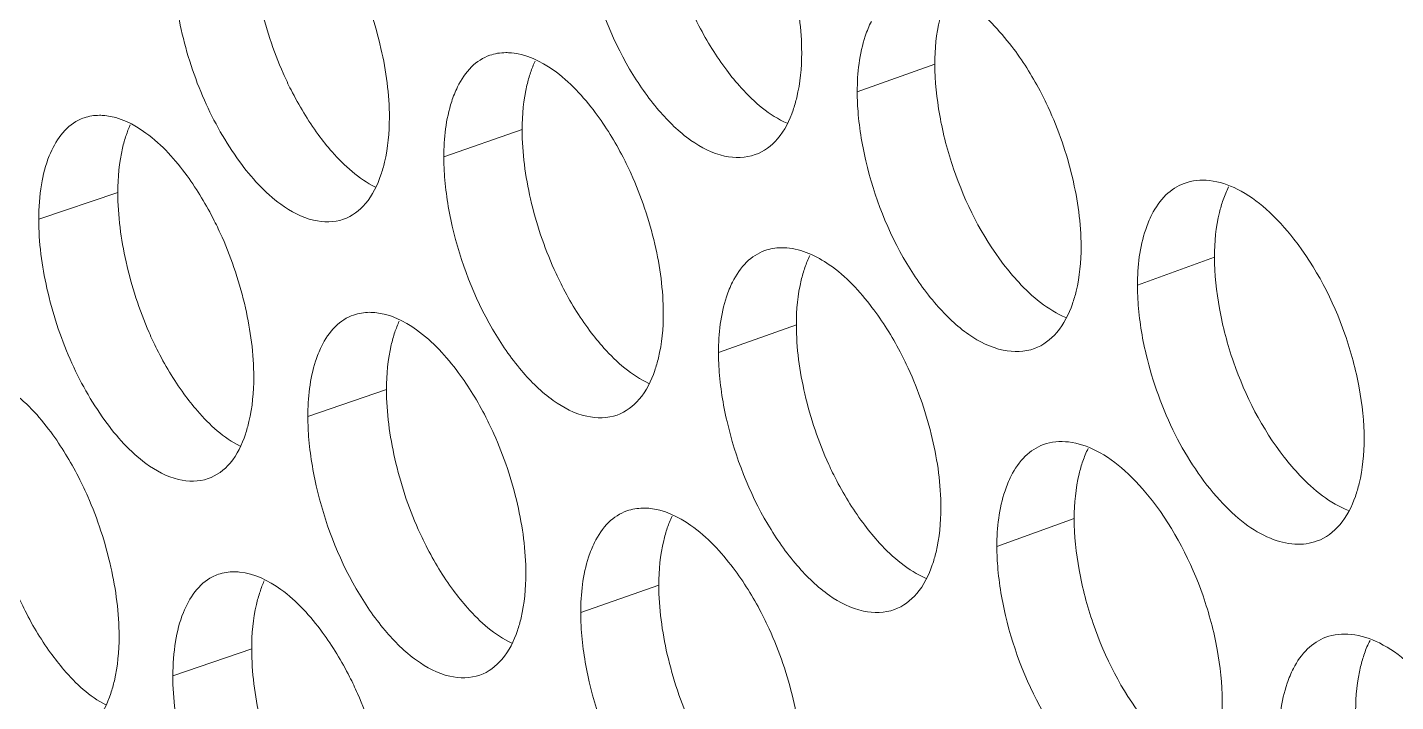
# Model space of a CAD drawing. Header units: millimetres. Extents: x 1177 to 4147, y 93 to 2194.
# Drawn here: x 2514.23 to 2529.28, y 1062.23 to 1069.65 of the extents above; entities that cross this region are included whole.
import ezdxf

# ---------------------------------------------------------------- set-up
doc = ezdxf.new("R2010")
doc.units = ezdxf.units.MM
doc.header["$LTSCALE"] = 0.1
doc.layers.get('0').update_dxf_attribs({"lineweight": 13})
doc.layers.add('标注', color=251, linetype='Continuous', lineweight=9)

# ---------------------------------------------------------------- blocks, each defined once
blk = doc.blocks.new('02')
at = {"layer": '标注'}
for p, q in [((4375.148, 1118.768), (4373.928, 1118.332)), ((4368.662, 1117.736), (4367.431, 1117.307)), ((4362.307, 1116.748), (4361.064, 1116.329)), ((4379.543, 1115.733), (4378.332, 1115.29)), ((4372.971, 1114.669), (4371.748, 1114.235)), ((4366.53, 1113.651), (4365.294, 1113.226)), ((4377.338, 1111.623), (4376.123, 1111.183)), ((4370.81, 1110.575), (4369.582, 1110.144)), ((4364.411, 1109.572), (4363.172, 1109.15))]:
    blk.add_line(p, q, dxfattribs=at)
for centre, radius, start, end in [((4362.005, 1117.252), 0.708, 108.7111, 116.4326), ((4364.121, 1110.066), 0.718, 108.8885, 116.9547)]:
    blk.add_arc(centre, radius, start, end, dxfattribs=at)
for points, knots in [([(4373.055, 1118.942), (4373.055, 1119.308), (4372.949, 1120.062), (4372.706, 1120.782), (4372.544, 1121.137)], [0, 0, 0, 0, 0.483934, 1, 1, 1, 1]), ([(4364.411, 1120.822), (4364.411, 1120.456), (4364.514, 1119.701), (4364.749, 1118.978), (4364.907, 1118.622)], [0, 0, 0, 0, 0.484224, 1, 1, 1, 1]), ([(4363.172, 1120.4), (4363.172, 1120.034), (4363.275, 1119.278), (4363.626, 1118.202), (4364.153, 1117.264), (4364.616, 1116.746), (4364.869, 1116.562)], [0, 0, 0, 0, 0.254475, 0.525644, 0.782923, 1, 1, 1, 1]), ([(4369.716, 1120.305), (4369.845, 1119.741), (4370.155, 1118.936), (4370.769, 1118.052), (4371.126, 1117.701), (4371.314, 1117.568)], [0, 0, 0, 0, 0.53889, 0.786432, 1, 1, 1, 1]), ([(4366.575, 1117.924), (4366.575, 1118.29), (4366.471, 1119.045), (4366.233, 1119.766), (4366.074, 1120.122)], [0, 0, 0, 0, 0.484049, 1, 1, 1, 1]), ([(4376.356, 1119.045), (4376.161, 1119.298), (4375.776, 1119.716), (4375.235, 1119.962), (4374.992, 1119.977)], [0, 0, 0, 0, 0.568444, 1, 1, 1, 1]), ([(4371.315, 1119.628), (4371.355, 1119.541), (4371.516, 1119.207), (4371.712, 1118.889), (4371.877, 1118.67)], [0, 0, 0, 0, 0.259253, 1, 1, 1, 1]), ([(4375.283, 1119.669), (4375.26, 1119.603), (4375.176, 1119.31), (4375.148, 1119.003), (4375.148, 1118.768)], [0, 0, 0, 0, 0.227846, 1, 1, 1, 1]), ([(4374.15, 1119.438), (4374.113, 1119.364), (4373.971, 1119.012), (4373.928, 1118.626), (4373.928, 1118.332)], [0, 0, 0, 0, 0.220347, 1, 1, 1, 1]), ([(4368.153, 1118.905), (4368.046, 1118.868), (4367.837, 1118.73), (4367.703, 1118.523), (4367.646, 1118.408)], [0, 0, 0, 0, 0.467496, 1, 1, 1, 1]), ([(4368.492, 1118.944), (4368.463, 1118.946), (4368.349, 1118.951), (4368.233, 1118.933), (4368.153, 1118.905)], [0, 0, 0, 0, 0.258663, 1, 1, 1, 1]), ([(4369.811, 1118.004), (4369.623, 1118.254), (4369.252, 1118.669), (4368.729, 1118.923), (4368.492, 1118.944)], [0, 0, 0, 0, 0.569371, 1, 1, 1, 1]), ([(4372.92, 1118.043), (4372.943, 1118.108), (4373.026, 1118.401), (4373.055, 1118.708), (4373.055, 1118.942)], [0, 0, 0, 0, 0.227782, 1, 1, 1, 1]), ([(4376.929, 1118.089), (4376.889, 1118.176), (4376.724, 1118.509), (4376.524, 1118.826), (4376.356, 1119.045)], [0, 0, 0, 0, 0.258962, 1, 1, 1, 1]), ([(4371.877, 1118.67), (4371.949, 1118.574), (4372.216, 1118.248), (4372.548, 1117.96), (4372.825, 1117.836)], [0, 0, 0, 0, 0.283932, 1, 1, 1, 1]), ([(4375.148, 1118.768), (4375.148, 1118.498), (4375.207, 1117.937), (4375.492, 1116.847), (4375.886, 1116.067), (4376.229, 1115.618)], [0, 0, 0, 0, 0.240361, 0.498273, 1, 1, 1, 1]), ([(4364.907, 1118.622), (4364.945, 1118.534), (4365.103, 1118.2), (4365.295, 1117.881), (4365.457, 1117.66)], [0, 0, 0, 0, 0.259522, 1, 1, 1, 1]), ([(4368.795, 1118.635), (4368.772, 1118.57), (4368.69, 1118.277), (4368.662, 1117.97), (4368.662, 1117.736)], [0, 0, 0, 0, 0.227421, 1, 1, 1, 1]), ([(4367.646, 1118.408), (4367.61, 1118.334), (4367.472, 1117.983), (4367.431, 1117.6), (4367.431, 1117.307)], [0, 0, 0, 0, 0.219864, 1, 1, 1, 1]), ([(4373.928, 1118.332), (4373.928, 1118.245), (4373.941, 1117.879), (4374, 1117.515), (4374.063, 1117.244)], [0, 0, 0, 0, 0.237593, 1, 1, 1, 1]), ([(4370.373, 1117.043), (4370.333, 1117.131), (4370.172, 1117.465), (4369.976, 1117.783), (4369.811, 1118.004)], [0, 0, 0, 0, 0.259231, 1, 1, 1, 1]), ([(4372.326, 1117.343), (4372.461, 1117.391), (4372.725, 1117.591), (4372.864, 1117.882), (4372.92, 1118.043)], [0, 0, 0, 0, 0.455957, 1, 1, 1, 1]), ([(4377.446, 1115.897), (4377.446, 1116.262), (4377.339, 1117.016), (4377.093, 1117.735), (4376.929, 1118.089)], [0, 0, 0, 0, 0.483858, 1, 1, 1, 1]), ([(4361.689, 1117.886), (4361.473, 1117.779), (4361.227, 1117.409), (4361.089, 1116.851), (4361.064, 1116.51), (4361.064, 1116.329)], [0, 0, 0, 0, 0.41671, 0.687379, 1, 1, 1, 1]), ([(4362.104, 1117.957), (4362.076, 1117.96), (4361.966, 1117.966), (4361.855, 1117.949), (4361.778, 1117.923)], [0, 0, 0, 0, 0.258751, 1, 1, 1, 1]), ([(4363.396, 1117.008), (4363.212, 1117.26), (4362.851, 1117.674), (4362.336, 1117.935), (4362.104, 1117.957)], [0, 0, 0, 0, 0.571465, 1, 1, 1, 1]), ([(4366.443, 1117.026), (4366.465, 1117.091), (4366.547, 1117.384), (4366.575, 1117.69), (4366.575, 1117.924)], [0, 0, 0, 0, 0.227356, 1, 1, 1, 1]), ([(4362.437, 1117.646), (4362.415, 1117.581), (4362.334, 1117.288), (4362.307, 1116.983), (4362.307, 1116.748)], [0, 0, 0, 0, 0.227, 1, 1, 1, 1]), ([(4365.457, 1117.66), (4365.525, 1117.566), (4365.779, 1117.247), (4366.093, 1116.963), (4366.356, 1116.834)], [0, 0, 0, 0, 0.283373, 1, 1, 1, 1]), ([(4368.662, 1117.736), (4368.662, 1117.37), (4368.766, 1116.615), (4369.005, 1115.893), (4369.165, 1115.538)], [0, 0, 0, 0, 0.484147, 1, 1, 1, 1]), ([(4371.314, 1117.568), (4371.473, 1117.456), (4371.797, 1117.286), (4372.175, 1117.289), (4372.326, 1117.343)], [0, 0, 0, 0, 0.548205, 1, 1, 1, 1]), ([(4367.431, 1117.307), (4367.431, 1117.22), (4367.444, 1116.854), (4367.501, 1116.491), (4367.563, 1116.219)], [0, 0, 0, 0, 0.237523, 1, 1, 1, 1]), ([(4374.063, 1117.244), (4374.195, 1116.68), (4374.509, 1115.876), (4375.131, 1114.995), (4375.493, 1114.646), (4375.683, 1114.514)], [0, 0, 0, 0, 0.538094, 0.785773, 1, 1, 1, 1]), ([(4363.947, 1116.044), (4363.908, 1116.132), (4363.749, 1116.467), (4363.558, 1116.787), (4363.396, 1117.008)], [0, 0, 0, 0, 0.2595, 1, 1, 1, 1]), ([(4365.854, 1116.327), (4365.988, 1116.374), (4366.251, 1116.574), (4366.388, 1116.864), (4366.443, 1117.026)], [0, 0, 0, 0, 0.453533, 1, 1, 1, 1]), ([(4370.88, 1114.848), (4370.88, 1115.213), (4370.775, 1115.968), (4370.534, 1116.689), (4370.373, 1117.043)], [0, 0, 0, 0, 0.483972, 1, 1, 1, 1]), ([(4380.791, 1116.015), (4380.659, 1116.183), (4380.391, 1116.48), (4379.941, 1116.808), (4379.489, 1116.964), (4379.191, 1116.938), (4379.066, 1116.892)], [0, 0, 0, 0, 0.313314, 0.581411, 0.805175, 1, 1, 1, 1]), ([(4362.307, 1116.748), (4362.307, 1116.382), (4362.409, 1115.627), (4362.643, 1114.904), (4362.799, 1114.547)], [0, 0, 0, 0, 0.484262, 1, 1, 1, 1]), ([(4379.066, 1116.892), (4378.96, 1116.853), (4378.752, 1116.717), (4378.616, 1116.514), (4378.558, 1116.401)], [0, 0, 0, 0, 0.471136, 1, 1, 1, 1]), ([(4364.869, 1116.562), (4365.023, 1116.45), (4365.337, 1116.278), (4365.706, 1116.276), (4365.854, 1116.327)], [0, 0, 0, 0, 0.549699, 1, 1, 1, 1]), ([(4379.679, 1116.633), (4379.656, 1116.568), (4379.571, 1116.275), (4379.543, 1115.968), (4379.543, 1115.733)], [0, 0, 0, 0, 0.228131, 1, 1, 1, 1]), ([(4361.064, 1116.329), (4361.064, 1115.963), (4361.166, 1115.207), (4361.515, 1114.13), (4362.038, 1113.191), (4362.498, 1112.671), (4362.749, 1112.487)], [0, 0, 0, 0, 0.254669, 0.526003, 0.783257, 1, 1, 1, 1]), ([(4378.558, 1116.401), (4378.52, 1116.326), (4378.376, 1115.973), (4378.332, 1115.586), (4378.332, 1115.29)], [0, 0, 0, 0, 0.220694, 1, 1, 1, 1]), ([(4367.563, 1116.219), (4367.692, 1115.655), (4368, 1114.849), (4368.609, 1113.963), (4368.965, 1113.611), (4369.151, 1113.478)], [0, 0, 0, 0, 0.539288, 0.786761, 1, 1, 1, 1]), ([(4364.444, 1113.845), (4364.444, 1114.211), (4364.34, 1114.966), (4364.104, 1115.688), (4363.947, 1116.044)], [0, 0, 0, 0, 0.484088, 1, 1, 1, 1]), ([(4372.82, 1115.877), (4372.79, 1115.879), (4372.674, 1115.883), (4372.557, 1115.863), (4372.475, 1115.834)], [0, 0, 0, 0, 0.258462, 1, 1, 1, 1]), ([(4374.16, 1114.942), (4373.969, 1115.194), (4373.59, 1115.608), (4373.059, 1115.858), (4372.82, 1115.877)], [0, 0, 0, 0, 0.568222, 1, 1, 1, 1]), ([(4377.31, 1114.997), (4377.333, 1115.062), (4377.418, 1115.355), (4377.446, 1115.662), (4377.446, 1115.897)], [0, 0, 0, 0, 0.228067, 1, 1, 1, 1]), ([(4381.895, 1112.872), (4381.895, 1113.142), (4381.834, 1113.703), (4381.542, 1114.791), (4381.139, 1115.569), (4380.791, 1116.015)], [0, 0, 0, 0, 0.240004, 0.497624, 1, 1, 1, 1]), ([(4372.475, 1115.834), (4372.369, 1115.796), (4372.16, 1115.66), (4372.025, 1115.454), (4371.968, 1115.34)], [0, 0, 0, 0, 0.469011, 1, 1, 1, 1]), ([(4379.543, 1115.733), (4379.543, 1115.462), (4379.603, 1114.901), (4379.892, 1113.812), (4380.291, 1113.034), (4380.638, 1112.588)], [0, 0, 0, 0, 0.240215, 0.497973, 1, 1, 1, 1]), ([(4369.165, 1115.538), (4369.204, 1115.45), (4369.364, 1115.116), (4369.558, 1114.798), (4369.722, 1114.578)], [0, 0, 0, 0, 0.259343, 1, 1, 1, 1]), ([(4373.106, 1115.569), (4373.083, 1115.504), (4372.999, 1115.211), (4372.971, 1114.904), (4372.971, 1114.669)], [0, 0, 0, 0, 0.227704, 1, 1, 1, 1]), ([(4376.229, 1115.618), (4376.303, 1115.521), (4376.579, 1115.19), (4376.924, 1114.901), (4377.209, 1114.781)], [0, 0, 0, 0, 0.284248, 1, 1, 1, 1]), ([(4371.968, 1115.34), (4371.931, 1115.266), (4371.791, 1114.914), (4371.748, 1114.529), (4371.748, 1114.235)], [0, 0, 0, 0, 0.22018, 1, 1, 1, 1]), ([(4378.332, 1115.29), (4378.332, 1115.203), (4378.345, 1114.837), (4378.404, 1114.474), (4378.468, 1114.203)], [0, 0, 0, 0, 0.23764, 1, 1, 1, 1]), ([(4376.713, 1114.295), (4376.848, 1114.344), (4377.113, 1114.545), (4377.254, 1114.835), (4377.31, 1114.997)], [0, 0, 0, 0, 0.457514, 1, 1, 1, 1]), ([(4366.013, 1114.822), (4365.907, 1114.786), (4365.697, 1114.648), (4365.563, 1114.44), (4365.507, 1114.325)], [0, 0, 0, 0, 0.466707, 1, 1, 1, 1]), ([(4366.348, 1114.86), (4366.319, 1114.863), (4366.207, 1114.868), (4366.092, 1114.85), (4366.013, 1114.822)], [0, 0, 0, 0, 0.258691, 1, 1, 1, 1]), ([(4367.658, 1113.917), (4367.471, 1114.168), (4367.104, 1114.582), (4366.583, 1114.838), (4366.348, 1114.86)], [0, 0, 0, 0, 0.570063, 1, 1, 1, 1]), ([(4370.746, 1113.949), (4370.769, 1114.014), (4370.852, 1114.307), (4370.88, 1114.613), (4370.88, 1114.848)], [0, 0, 0, 0, 0.227639, 1, 1, 1, 1]), ([(4374.73, 1113.985), (4374.689, 1114.073), (4374.525, 1114.406), (4374.327, 1114.723), (4374.16, 1114.942)], [0, 0, 0, 0, 0.259052, 1, 1, 1, 1]), ([(4369.722, 1114.578), (4369.793, 1114.483), (4370.056, 1114.159), (4370.382, 1113.872), (4370.654, 1113.747)], [0, 0, 0, 0, 0.283758, 1, 1, 1, 1]), ([(4372.971, 1114.669), (4372.971, 1114.304), (4373.077, 1113.548), (4373.319, 1112.828), (4373.48, 1112.474)], [0, 0, 0, 0, 0.484071, 1, 1, 1, 1]), ([(4362.799, 1114.547), (4362.838, 1114.459), (4362.995, 1114.124), (4363.185, 1113.804), (4363.346, 1113.583)], [0, 0, 0, 0, 0.259611, 1, 1, 1, 1]), ([(4366.661, 1114.55), (4366.639, 1114.485), (4366.557, 1114.192), (4366.53, 1113.886), (4366.53, 1113.651)], [0, 0, 0, 0, 0.22728, 1, 1, 1, 1]), ([(4375.683, 1114.514), (4375.845, 1114.402), (4376.176, 1114.233), (4376.559, 1114.239), (4376.713, 1114.295)], [0, 0, 0, 0, 0.547253, 1, 1, 1, 1]), ([(4365.507, 1114.325), (4365.471, 1114.251), (4365.335, 1113.9), (4365.294, 1113.519), (4365.294, 1113.226)], [0, 0, 0, 0, 0.219714, 1, 1, 1, 1]), ([(4371.748, 1114.235), (4371.748, 1114.148), (4371.761, 1113.782), (4371.819, 1113.419), (4371.882, 1113.147)], [0, 0, 0, 0, 0.237569, 1, 1, 1, 1]), ([(4378.468, 1114.203), (4378.572, 1113.768), (4378.867, 1112.948), (4379.445, 1112.065), (4379.99, 1111.545), (4380.392, 1111.301), (4380.79, 1111.195), (4381.046, 1111.228), (4381.157, 1111.269)], [0, 0, 0, 0, 0.309142, 0.59647, 0.720459, 0.827093, 0.918352, 1, 1, 1, 1]), ([(4368.216, 1112.955), (4368.177, 1113.043), (4368.016, 1113.377), (4367.822, 1113.696), (4367.658, 1113.917)], [0, 0, 0, 0, 0.259321, 1, 1, 1, 1]), ([(4370.154, 1113.249), (4370.289, 1113.297), (4370.553, 1113.497), (4370.691, 1113.787), (4370.746, 1113.949)], [0, 0, 0, 0, 0.455161, 1, 1, 1, 1]), ([(4375.243, 1111.792), (4375.243, 1112.157), (4375.137, 1112.912), (4374.892, 1113.631), (4374.73, 1113.985)], [0, 0, 0, 0, 0.483896, 1, 1, 1, 1]), ([(4361.287, 1112.936), (4361.104, 1113.188), (4360.746, 1113.603), (4360.235, 1113.865), (4360.004, 1113.889)], [0, 0, 0, 0, 0.572175, 1, 1, 1, 1]), ([(4364.312, 1112.947), (4364.334, 1113.012), (4364.416, 1113.305), (4364.444, 1113.611), (4364.444, 1113.845)], [0, 0, 0, 0, 0.227216, 1, 1, 1, 1]), ([(4363.346, 1113.583), (4363.413, 1113.49), (4363.663, 1113.174), (4363.971, 1112.891), (4364.229, 1112.76)], [0, 0, 0, 0, 0.283164, 1, 1, 1, 1]), ([(4366.53, 1113.651), (4366.53, 1113.286), (4366.633, 1112.53), (4366.87, 1111.808), (4367.028, 1111.452)], [0, 0, 0, 0, 0.484186, 1, 1, 1, 1]), ([(4369.151, 1113.478), (4369.309, 1113.365), (4369.629, 1113.195), (4370.004, 1113.196), (4370.154, 1113.249)], [0, 0, 0, 0, 0.548694, 1, 1, 1, 1]), ([(4365.294, 1113.226), (4365.294, 1113.139), (4365.307, 1112.773), (4365.364, 1112.409), (4365.426, 1112.137)], [0, 0, 0, 0, 0.237501, 1, 1, 1, 1]), ([(4371.882, 1113.147), (4372.013, 1112.583), (4372.325, 1111.779), (4372.943, 1110.896), (4373.303, 1110.545), (4373.491, 1110.414)], [0, 0, 0, 0, 0.538492, 0.786102, 1, 1, 1, 1]), ([(4361.834, 1111.971), (4361.795, 1112.059), (4361.638, 1112.394), (4361.447, 1112.714), (4361.287, 1112.936)], [0, 0, 0, 0, 0.259589, 1, 1, 1, 1]), ([(4363.726, 1112.249), (4363.86, 1112.295), (4364.123, 1112.495), (4364.258, 1112.785), (4364.312, 1112.947)], [0, 0, 0, 0, 0.452702, 1, 1, 1, 1]), ([(4368.72, 1110.759), (4368.72, 1111.124), (4368.616, 1111.879), (4368.376, 1112.6), (4368.216, 1112.955)], [0, 0, 0, 0, 0.484011, 1, 1, 1, 1]), ([(4378.566, 1111.902), (4378.435, 1112.071), (4378.17, 1112.368), (4377.724, 1112.696), (4377.275, 1112.854), (4376.979, 1112.829), (4376.855, 1112.784)], [0, 0, 0, 0, 0.313876, 0.582158, 0.805693, 1, 1, 1, 1]), ([(4381.757, 1111.971), (4381.78, 1112.037), (4381.866, 1112.329), (4381.895, 1112.637), (4381.895, 1112.872)], [0, 0, 0, 0, 0.228354, 1, 1, 1, 1]), ([(4376.855, 1112.784), (4376.749, 1112.746), (4376.54, 1112.609), (4376.404, 1112.405), (4376.347, 1112.292)], [0, 0, 0, 0, 0.470447, 1, 1, 1, 1]), ([(4362.749, 1112.487), (4362.902, 1112.375), (4363.212, 1112.203), (4363.579, 1112.199), (4363.726, 1112.249)], [0, 0, 0, 0, 0.550215, 1, 1, 1, 1]), ([(4373.48, 1112.474), (4373.52, 1112.386), (4373.683, 1112.053), (4373.88, 1111.735), (4374.046, 1111.516)], [0, 0, 0, 0, 0.259163, 1, 1, 1, 1]), ([(4377.474, 1112.524), (4377.451, 1112.458), (4377.366, 1112.165), (4377.338, 1111.858), (4377.338, 1111.623)], [0, 0, 0, 0, 0.227989, 1, 1, 1, 1]), ([(4380.638, 1112.588), (4380.715, 1112.488), (4381, 1112.154), (4381.357, 1111.862), (4381.651, 1111.747)], [0, 0, 0, 0, 0.28452, 1, 1, 1, 1]), ([(4376.347, 1112.292), (4376.309, 1112.217), (4376.166, 1111.865), (4376.123, 1111.479), (4376.123, 1111.183)], [0, 0, 0, 0, 0.220518, 1, 1, 1, 1]), ([(4365.426, 1112.137), (4365.554, 1111.573), (4365.859, 1110.767), (4366.464, 1109.879), (4366.817, 1109.526), (4367.003, 1109.393)], [0, 0, 0, 0, 0.539686, 0.787091, 1, 1, 1, 1]), ([(4362.327, 1109.771), (4362.327, 1110.136), (4362.225, 1110.892), (4361.99, 1111.614), (4361.834, 1111.971)], [0, 0, 0, 0, 0.484127, 1, 1, 1, 1]), ([(4370.651, 1111.783), (4370.621, 1111.785), (4370.505, 1111.79), (4370.388, 1111.77), (4370.307, 1111.742)], [0, 0, 0, 0, 0.258637, 1, 1, 1, 1]), ([(4371.978, 1110.845), (4371.789, 1111.096), (4371.414, 1111.51), (4370.888, 1111.762), (4370.651, 1111.783)], [0, 0, 0, 0, 0.568686, 1, 1, 1, 1]), ([(4375.108, 1110.892), (4375.131, 1110.958), (4375.215, 1111.25), (4375.243, 1111.557), (4375.243, 1111.792)], [0, 0, 0, 0, 0.227924, 1, 1, 1, 1]), ([(4379.664, 1108.757), (4379.664, 1109.027), (4379.603, 1109.588), (4379.312, 1110.677), (4378.913, 1111.455), (4378.566, 1111.902)], [0, 0, 0, 0, 0.240077, 0.497775, 1, 1, 1, 1]), ([(4381.157, 1111.269), (4381.293, 1111.319), (4381.558, 1111.52), (4381.7, 1111.81), (4381.757, 1111.971)], [0, 0, 0, 0, 0.459026, 1, 1, 1, 1]), ([(4370.307, 1111.742), (4370.2, 1111.704), (4369.991, 1111.568), (4369.857, 1111.361), (4369.8, 1111.247)], [0, 0, 0, 0, 0.468263, 1, 1, 1, 1]), ([(4377.338, 1111.623), (4377.338, 1111.353), (4377.398, 1110.791), (4377.685, 1109.702), (4378.082, 1108.923), (4378.426, 1108.475)], [0, 0, 0, 0, 0.240288, 0.498123, 1, 1, 1, 1]), ([(4367.028, 1111.452), (4367.067, 1111.365), (4367.227, 1111.03), (4367.419, 1110.712), (4367.582, 1110.491)], [0, 0, 0, 0, 0.259432, 1, 1, 1, 1]), ([(4370.943, 1111.474), (4370.921, 1111.409), (4370.838, 1111.116), (4370.81, 1110.81), (4370.81, 1110.575)], [0, 0, 0, 0, 0.227562, 1, 1, 1, 1]), ([(4374.046, 1111.516), (4374.119, 1111.42), (4374.391, 1111.091), (4374.729, 1110.803), (4375.01, 1110.681)], [0, 0, 0, 0, 0.284096, 1, 1, 1, 1]), ([(4369.8, 1111.247), (4369.763, 1111.172), (4369.624, 1110.821), (4369.582, 1110.437), (4369.582, 1110.144)], [0, 0, 0, 0, 0.220019, 1, 1, 1, 1]), ([(4376.123, 1111.183), (4376.123, 1111.096), (4376.136, 1110.731), (4376.195, 1110.367), (4376.259, 1110.096)], [0, 0, 0, 0, 0.237616, 1, 1, 1, 1]), ([(4363.795, 1110.706), (4363.579, 1110.596), (4363.334, 1110.227), (4363.197, 1109.67), (4363.172, 1109.33), (4363.172, 1109.15)], [0, 0, 0, 0, 0.417976, 0.688317, 1, 1, 1, 1]), ([(4364.219, 1110.781), (4364.19, 1110.784), (4364.079, 1110.789), (4363.966, 1110.772), (4363.888, 1110.745)], [0, 0, 0, 0, 0.25872, 1, 1, 1, 1]), ([(4365.52, 1109.835), (4365.334, 1110.086), (4364.97, 1110.501), (4364.453, 1110.759), (4364.219, 1110.781)], [0, 0, 0, 0, 0.570761, 1, 1, 1, 1]), ([(4368.587, 1109.86), (4368.61, 1109.925), (4368.692, 1110.218), (4368.72, 1110.524), (4368.72, 1110.759)], [0, 0, 0, 0, 0.227498, 1, 1, 1, 1]), ([(4372.544, 1109.887), (4372.504, 1109.974), (4372.341, 1110.308), (4372.144, 1110.626), (4371.978, 1110.845)], [0, 0, 0, 0, 0.259142, 1, 1, 1, 1]), ([(4374.512, 1110.191), (4374.648, 1110.24), (4374.912, 1110.441), (4375.052, 1110.731), (4375.108, 1110.892)], [0, 0, 0, 0, 0.456741, 1, 1, 1, 1]), ([(4360.707, 1110.476), (4360.745, 1110.388), (4360.901, 1110.053), (4361.09, 1109.733), (4361.249, 1109.511)], [0, 0, 0, 0, 0.2597, 1, 1, 1, 1]), ([(4367.582, 1110.491), (4367.652, 1110.397), (4367.911, 1110.076), (4368.231, 1109.79), (4368.498, 1109.663)], [0, 0, 0, 0, 0.283571, 1, 1, 1, 1]), ([(4370.81, 1110.575), (4370.81, 1110.209), (4370.914, 1109.454), (4371.155, 1108.733), (4371.315, 1108.378)], [0, 0, 0, 0, 0.484109, 1, 1, 1, 1]), ([(4364.542, 1110.471), (4364.52, 1110.406), (4364.438, 1110.113), (4364.411, 1109.807), (4364.411, 1109.572)], [0, 0, 0, 0, 0.22714, 1, 1, 1, 1]), ([(4373.491, 1110.414), (4373.652, 1110.301), (4373.979, 1110.131), (4374.36, 1110.137), (4374.512, 1110.191)], [0, 0, 0, 0, 0.547725, 1, 1, 1, 1]), ([(4369.582, 1110.144), (4369.582, 1110.057), (4369.595, 1109.691), (4369.653, 1109.327), (4369.716, 1109.055)], [0, 0, 0, 0, 0.237546, 1, 1, 1, 1]), ([(4376.259, 1110.096), (4376.391, 1109.532), (4376.708, 1108.728), (4377.334, 1107.849), (4377.698, 1107.501), (4377.889, 1107.37)], [0, 0, 0, 0, 0.537696, 0.785444, 1, 1, 1, 1]), ([(4366.074, 1108.872), (4366.035, 1108.96), (4365.876, 1109.295), (4365.683, 1109.614), (4365.52, 1109.835)], [0, 0, 0, 0, 0.25941, 1, 1, 1, 1]), ([(4367.997, 1109.161), (4368.131, 1109.208), (4368.395, 1109.408), (4368.532, 1109.698), (4368.587, 1109.86)], [0, 0, 0, 0, 0.454353, 1, 1, 1, 1]), ([(4373.055, 1107.692), (4373.055, 1108.058), (4372.949, 1108.812), (4372.706, 1109.532), (4372.544, 1109.887)], [0, 0, 0, 0, 0.483934, 1, 1, 1, 1]), ([(4362.197, 1108.873), (4362.219, 1108.938), (4362.3, 1109.231), (4362.327, 1109.536), (4362.327, 1109.771)], [0, 0, 0, 0, 0.227075, 1, 1, 1, 1]), ([(4381.292, 1109.755), (4381.185, 1109.715), (4380.978, 1109.58), (4380.841, 1109.377), (4380.783, 1109.264)], [0, 0, 0, 0, 0.471808, 1, 1, 1, 1]), ([(4383.03, 1108.882), (4382.897, 1109.051), (4382.626, 1109.348), (4382.173, 1109.674), (4381.717, 1109.829), (4381.417, 1109.801), (4381.292, 1109.755)], [0, 0, 0, 0, 0.312757, 0.580674, 0.804664, 1, 1, 1, 1]), ([(4361.249, 1109.511), (4361.316, 1109.42), (4361.561, 1109.106), (4361.863, 1108.824), (4362.117, 1108.692)], [0, 0, 0, 0, 0.282942, 1, 1, 1, 1]), ([(4364.411, 1109.572), (4364.411, 1109.206), (4364.514, 1108.451), (4364.749, 1107.728), (4364.907, 1107.372)], [0, 0, 0, 0, 0.484224, 1, 1, 1, 1]), ([(4381.899, 1109.499), (4381.876, 1109.433), (4381.79, 1109.14), (4381.761, 1108.833), (4381.761, 1108.597)], [0, 0, 0, 0, 0.228275, 1, 1, 1, 1]), ([(4367.003, 1109.393), (4367.159, 1109.28), (4367.475, 1109.109), (4367.848, 1109.109), (4367.997, 1109.161)], [0, 0, 0, 0, 0.549192, 1, 1, 1, 1]), ([(4380.783, 1109.264), (4380.745, 1109.19), (4380.599, 1108.836), (4380.555, 1108.448), (4380.555, 1108.152)], [0, 0, 0, 0, 0.220876, 1, 1, 1, 1]), ([(4363.172, 1109.15), (4363.172, 1108.784), (4363.275, 1108.028), (4363.626, 1106.952), (4364.153, 1106.014), (4364.616, 1105.496), (4364.869, 1105.312)], [0, 0, 0, 0, 0.254475, 0.525644, 0.782923, 1, 1, 1, 1]), ([(4369.716, 1109.055), (4369.845, 1108.491), (4370.155, 1107.686), (4370.769, 1106.802), (4371.126, 1106.451), (4371.314, 1106.318)], [0, 0, 0, 0, 0.53889, 0.786432, 1, 1, 1, 1]), ([(4361.612, 1108.176), (4361.746, 1108.221), (4362.008, 1108.421), (4362.143, 1108.711), (4362.197, 1108.873)], [0, 0, 0, 0, 0.451858, 1, 1, 1, 1]), ([(4366.575, 1106.674), (4366.575, 1107.04), (4366.471, 1107.795), (4366.233, 1108.516), (4366.074, 1108.872)], [0, 0, 0, 0, 0.484049, 1, 1, 1, 1]), ([(4379.527, 1107.856), (4379.55, 1107.922), (4379.635, 1108.214), (4379.664, 1108.522), (4379.664, 1108.757)], [0, 0, 0, 0, 0.22821, 1, 1, 1, 1])]:
    blk.add_open_spline(points, degree=3, knots=knots, dxfattribs=at)
for points in [[(4368.867, 1118.815), (4368.839, 1118.756), (4368.816, 1118.696), (4368.795, 1118.635)], [(4362.501, 1117.811), (4362.477, 1117.757), (4362.456, 1117.702), (4362.437, 1117.646)], [(4379.765, 1116.836), (4379.732, 1116.771), (4379.704, 1116.703), (4379.679, 1116.633)], [(4373.183, 1115.758), (4373.153, 1115.697), (4373.128, 1115.633), (4373.106, 1115.569)], [(4366.73, 1114.725), (4366.704, 1114.668), (4366.681, 1114.61), (4366.661, 1114.55)], [(4377.556, 1112.722), (4377.525, 1112.658), (4377.497, 1112.591), (4377.474, 1112.524)], [(4371.018, 1111.659), (4370.989, 1111.599), (4370.964, 1111.537), (4370.943, 1111.474)], [(4364.608, 1110.641), (4364.583, 1110.585), (4364.561, 1110.529), (4364.542, 1110.471)], [(4381.987, 1109.706), (4381.953, 1109.639), (4381.924, 1109.569), (4381.899, 1109.499)]]:
    blk.add_open_spline(points, degree=3, dxfattribs=at)

msp = doc.modelspace()

# ---------------------------------------------------------------- block references
at = {"xscale": 0.7, "yscale": 0.7, "zscale": 0.7}
msp.add_blockref('02', (-538.391, 286.112), dxfattribs=at)

doc.saveas('drawing.dxf')
